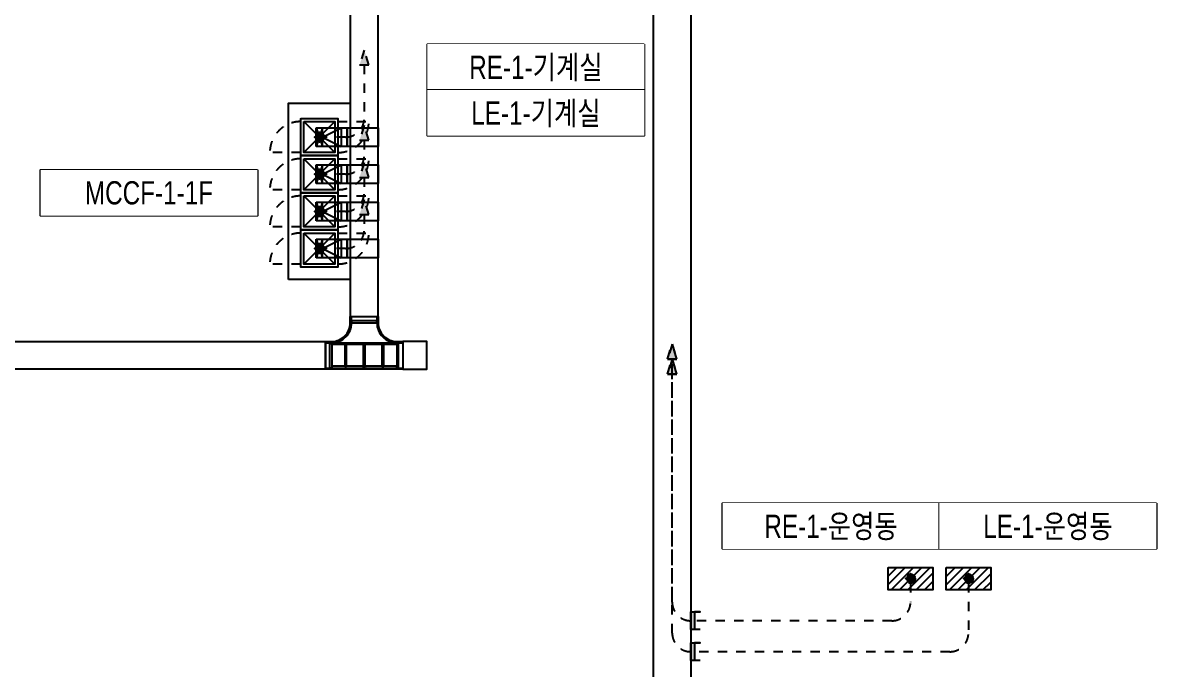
# Model space of a CAD drawing. Header units: millimetres. Extents: x -149088 to 500787, y -530175 to 1035835.
# Drawn here: x 140761 to 159075, y -270239 to -259798 of the extents above; entities that cross this region are included whole.
import ezdxf
from ezdxf.enums import TextEntityAlignment as Align

# ---------------------------------------------------------------- set-up
doc = ezdxf.new("R2010")
doc.units = ezdxf.units.MM
doc.header["$LTSCALE"] = 150
doc.linetypes.add('CONTINOUS', pattern=[0])
doc.linetypes.add('D1', pattern=[3, 1, -1, 1])
for name, color, linetype in [('------01 Distribution Panel', 3, 'Continuous'), ('------01 Motor Control Panel or Center', 4, 'Continuous'), ('------01 Motor Control Panel or Center_Fire', 232, 'Continuous'), ('-----00 LV_CABLE', 2, 'Continuous'), ('-----26 Electrical Cable Tray', 200, 'Continuous'), ('-----26 Electrical Cable Tray_건물(일반)', 20, 'Continuous')]:
    doc.layers.add(name, color=color, linetype=linetype)
doc.styles.add('ELEC', font='')
doc.styles.get('ELEC').set_extended_font_data('Dotum')

# ---------------------------------------------------------------- blocks, each defined once
blk = doc.blocks.new('A02')
h = blk.add_hatch()
h.set_pattern_fill('ANSI31', color=256, scale=25, style=0)
h.set_pattern_definition([(45, (-2000, -19200), (-56.1266, 56.1266), [])])
h.paths.add_polyline_path([(-300, 300), (-300, 0), (300, 0), (300, 300)])
blk.add_lwpolyline([(300, 0), (-300, 0), (-300, 300), (300, 300)], close=True)
blk = doc.blocks.new('O08')
blk.add_hatch(color=256).paths.add_polyline_path([(120, 51), (-120, 51), (-120, 0), (120, 0)])
blk.add_lwpolyline([(120, 127.5), (120, 0), (-120, 0), (-120, 127.5), (-120, 51), (120, 51)])
blk = doc.blocks.new('11')
at = {"linetype": 'D1'}
h = blk.add_hatch(color=256, dxfattribs=at)
edge = h.paths.add_edge_path()
edge.add_arc((0, 0), 75, 0, 360)
blk.add_circle((0, 0), 75, dxfattribs=at)
for p in [(-75, 0), (0, 75), (75, 0), (0, -75)]:
    blk.add_point(p, dxfattribs=at)
blk = doc.blocks.new('22')
at = {"linetype": 'D1'}
h = blk.add_hatch(color=0, dxfattribs=at)
h.dxf.hatch_style = 1
h.paths.add_polyline_path([(0, 0), (-241, 75), (-241, -75)])
at = {"color": 0, "linetype": 'D1'}
blk.add_lwpolyline([(-241, -75), (0, 0), (-241, 75)], close=True, dxfattribs=at)
blk = doc.blocks.new('*U61')
at = {"color": 0}
blk.add_lwpolyline([(-1250, 0), (-1150, 0, 0.414214), (-850, 300), (-850, 400), (-400, 400), (-400, 300, 0.414214), (-100, 0), (0, 0), (0, -450), (-1250, -450)], format="xyb", close=True, dxfattribs=at)
at = {"color": 5}
for points in [[(-1250, -20), (-1150, -20, 0.414214), (-830, 300), (-830, 400)], [(-420, 400), (-420, 300, 0.414214), (-100, -20), (0, -20)]]:
    blk.add_lwpolyline(points, format="xyb", dxfattribs=at)
at = {"color": 251}
for points in [[(-420, 330), (-830, 330), (-830, 300), (-420, 300)], [(-1180, -20), (-1150, -20), (-1150, -430), (-1180, -430)], [(-100, -50), (-1150, -50), (-1150, -20), (-100, -20)], [(-910, -50), (-940, -50), (-940, -400), (-910, -400)], [(-610, -50), (-640, -50), (-640, -400), (-610, -400)], [(-310, -50), (-340, -50), (-340, -400), (-310, -400)], [(-70, -20), (-100, -20), (-100, -430), (-70, -430)], [(-100, -400), (-1150, -400), (-1150, -430), (-100, -430)]]:
    blk.add_lwpolyline(points, close=True, dxfattribs=at)
at = {"color": 5}
blk.add_lwpolyline([(-1250, -430), (0, -430)], dxfattribs=at)
at = {"color": 0, "style": 'ELEC'}
blk.add_text('W:450(TEE)', height=10, dxfattribs=at).set_placement((-625, -415), align=Align.MIDDLE)
blk = doc.blocks.new('A06')
at = {"color": 1}
for p, q in [((-250, 250), (250, -250)), ((250, 250), (-250, -250))]:
    blk.add_line(p, q, dxfattribs=at)
at = {"color": 1, "linetype": 'D1'}
for p, q in [((300, 250), (800, 250)), ((-300, -250), (-800, -250))]:
    blk.add_line(p, q, dxfattribs=at)
blk.add_lwpolyline([(-300, 300), (300, 300), (300, -300), (-300, -300)], close=True)
at = {"color": 1}
blk.add_lwpolyline([(-250, 250), (250, 250), (250, -250), (-250, -250)], close=True, dxfattribs=at)
at = {"color": 1, "linetype": 'D1'}
for centre, start, end in [((-300, -250), 90, 180), ((300, 250), 270, 0)]:
    blk.add_arc(centre, 500, start, end, dxfattribs=at)
blk = doc.blocks.new('TRAY(VERT)')
at = {"color": 0}
for p, q in [((0, 400), (0, 500)), ((0, 500), (300, 500)), ((0, 0), (0, 400)), ((300, 500), (300, 400)), ((300, 400), (300, 0)), ((300, 0), (0, 0))]:
    blk.add_line(p, q, dxfattribs=at)
at = {"color": 8}
for p, q in [((150, 100), (0, 400)), ((0, 400), (300, 400)), ((150, 100), (300, 400)), ((0, 100), (300, 0)), ((0, 0), (300, 100)), ((300, 100), (0, 100))]:
    blk.add_line(p, q, dxfattribs=at)
blk = doc.blocks.new('SSH-20260429.172412')
at = {"layer": '------01 Distribution Panel', "color": 1}
for points in [[(132829, 52281), (132829, 51541), (129326, 51541), (129326, 52281)], [(137598, 44870), (137598, 44130), (134095, 44130), (134095, 44870)]]:
    blk.add_lwpolyline(points, close=True, dxfattribs=at)
at = {"layer": '------01 Motor Control Panel or Center_Fire', "linetype": 'CONTINOUS', "const_width": 20}
blk.add_lwpolyline([(127280, 48680), (127280, 51080), (127880, 51080), (127880, 48680)], close=True, dxfattribs=at)
at = {"layer": '------01 Motor Control Panel or Center_Fire', "linetype": 'CONTINOUS'}
blk.add_lwpolyline([(126580, 50250), (126580, 49510), (123077, 49510), (123077, 50250)], close=True, dxfattribs=at)
at = {"layer": '-----00 LV_CABLE', "linetype": 'D1'}
for points in [[(128305, 51944), (128305, 51080, -0.414214), (128005, 50780), (127655, 50780)], [(128305, 50729), (128305, 50480, -0.414214), (128005, 50180), (127655, 50180)], [(128305, 50129), (128305, 49880, -0.414214), (128005, 49580), (127655, 49580)], [(128305, 49529), (128305, 49280, -0.414214), (128005, 48980), (127655, 48980)], [(137130, 43575), (137130, 43270, -0.414214), (136830, 42970), (133580, 42970, -0.414214), (133280, 43270), (133280, 47194)], [(138066, 43575), (138066, 42770, -0.414214), (137766, 42470), (133580, 42470, -0.41422), (133280, 42770), (133280, 47194)]]:
    blk.add_lwpolyline(points, format="xyb", dxfattribs=at)
at = {"layer": '-----26 Electrical Cable Tray', "elevation": 0}
blk.add_lwpolyline([(128530, 52880), (128080, 52880), (128080, 47880), (128530, 47880)], close=True, dxfattribs=at)
at = {"layer": '-----26 Electrical Cable Tray'}
for points in [[(128530, 50630), (128030, 50630), (128030, 50930), (128530, 50930)], [(128530, 50030), (128030, 50030), (128030, 50330), (128530, 50330)], [(128530, 49430), (128030, 49430), (128030, 49730), (128530, 49730)], [(128530, 48830), (128030, 48830), (128030, 49130), (128530, 49130)], [(114125, 47480), (127680, 47480), (127680, 47030), (114125, 47030)], [(128930, 47030), (129315, 47030), (129315, 47480), (128930, 47480)]]:
    blk.add_lwpolyline(points, close=True, dxfattribs=at)
at = {"layer": '-----26 Electrical Cable Tray_건물(일반)'}
blk.add_lwpolyline([(133580, 53195), (133580, 34930), (132980, 34930), (132980, 53195)], close=True, dxfattribs=at)
at = {"elevation": 0}
blk.add_lwpolyline([(127080, 48480), (127080, 51330), (128080, 51330), (128080, 48480)], close=True, dxfattribs=at)
at = {"layer": '------01 Distribution Panel', "xscale": 1.2, "yscale": 1.2, "zscale": 1.2, "rotation": 180}
for p in [(137130, 43830), (138066, 43830)]:
    blk.add_blockref('A02', p, dxfattribs=at)
at = {"layer": '------01 Motor Control Panel or Center'}
for p in [(127580, 50780), (127580, 50180), (127580, 49580), (127580, 48980)]:
    blk.add_blockref('A06', p, dxfattribs=at)
at = {"layer": '-----00 LV_CABLE', "linetype": 'D1', "rotation": 89.99999999999999}
for p in [(128305, 52185), (128305, 50970), (128305, 50370), (128305, 49770), (133280, 47435), (133280, 47194)]:
    blk.add_blockref('22', p, dxfattribs=at)
at = {"layer": '-----00 LV_CABLE', "linetype": 'D1'}
for p in [(127580, 50780), (127580, 50180), (127580, 49580), (127580, 48980), (137130, 43650), (138066, 43650)]:
    blk.add_blockref('11', p, dxfattribs=at)
at = {"layer": '-----00 LV_CABLE', "linetype": 'D1', "xscale": -1, "rotation": 270}
for p in [(133280, 47435), (133280, 47194)]:
    blk.add_blockref('22', p, dxfattribs=at)
at = {"layer": '-----00 LV_CABLE', "linetype": 'D1', "xscale": 1.2, "yscale": 1.2, "zscale": 1.2, "rotation": 270}
for p in [(133580, 42970), (133580, 42470)]:
    blk.add_blockref('O08', p, dxfattribs=at)
at = {"layer": '-----26 Electrical Cable Tray', "rotation": 270}
for p in [(127530, 50930), (127530, 50330), (127530, 49730), (127530, 49130)]:
    blk.add_blockref('TRAY(VERT)', p, dxfattribs=at)
at = {"layer": '-----26 Electrical Cable Tray'}
blk.add_blockref('*U61', (128930, 47480), dxfattribs=at)
at = {"color": 1}
for points in [[(129326, 52281), (132829, 52281), (132829, 51541), (129326, 51541)], [(134095, 44870), (137598, 44870), (137598, 44130), (134095, 44130)]]:
    blk.add_wipeout(points, dxfattribs=at).dxf.layer = '------01 Distribution Panel'
blk.add_wipeout([(123077, 50250), (126580, 50250), (126580, 49510), (123077, 49510)]).dxf.layer = '------01 Motor Control Panel or Center_Fire'
at = {"layer": '------01 Distribution Panel', "color": 1}
for points in [[(132829, 51541), (132829, 50801), (129326, 50801), (129326, 51541)], [(141101, 44870), (141101, 44130), (137598, 44130), (137598, 44870)]]:
    blk.add_lwpolyline(points, close=True, dxfattribs=at)
at = {"layer": '------01 Motor Control Panel or Center_Fire', "linetype": 'CONTINOUS', "style": 'ELEC', "width": 0.8}
blk.add_text('MCCF-1-1F', height=375, dxfattribs=at).set_placement((124828, 49880), align=Align.MIDDLE)
at = {"color": 1}
for points in [[(129326, 51541), (132829, 51541), (132829, 50801), (129326, 50801)], [(137598, 44870), (141101, 44870), (141101, 44130), (137598, 44130)]]:
    blk.add_wipeout(points, dxfattribs=at).dxf.layer = '------01 Distribution Panel'
at = {"layer": '------01 Distribution Panel', "color": 1}
for points in [[(132829, 52281), (132829, 51541), (129326, 51541), (129326, 52281)], [(137598, 44870), (137598, 44130), (134095, 44130), (134095, 44870)]]:
    blk.add_lwpolyline(points, close=True, dxfattribs=at)
at = {"color": 1}
for points in [[(129326, 52281), (132829, 52281), (132829, 51541), (129326, 51541)], [(134095, 44870), (137598, 44870), (137598, 44130), (134095, 44130)]]:
    blk.add_wipeout(points, dxfattribs=at).dxf.layer = '------01 Distribution Panel'
at = {"layer": '------01 Distribution Panel', "color": 1}
for points in [[(132829, 51541), (132829, 50801), (129326, 50801), (129326, 51541)], [(141101, 44870), (141101, 44130), (137598, 44130), (137598, 44870)]]:
    blk.add_lwpolyline(points, close=True, dxfattribs=at)
at = {"layer": '------01 Distribution Panel', "style": 'ELEC', "width": 0.8}
for s, p in [('RE-1-기계실', (131078, 51911)), ('RE-1-운영동', (135846, 44500))]:
    blk.add_text(s, height=375, dxfattribs=at).set_placement(p, align=Align.MIDDLE)
at = {"color": 1}
for points in [[(129326, 51541), (132829, 51541), (132829, 50801), (129326, 50801)], [(137598, 44870), (141101, 44870), (141101, 44130), (137598, 44130)]]:
    blk.add_wipeout(points, dxfattribs=at).dxf.layer = '------01 Distribution Panel'
at = {"layer": '------01 Distribution Panel', "style": 'ELEC', "width": 0.8}
for s, p in [('LE-1-기계실', (131078, 51171)), ('LE-1-운영동', (139349, 44500))]:
    blk.add_text(s, height=375, dxfattribs=at).set_placement(p, align=Align.MIDDLE)

msp = doc.modelspace()

# ---------------------------------------------------------------- block references
msp.add_blockref('SSH-20260429.172412', (17974, -312425))

doc.saveas('drawing.dxf')
